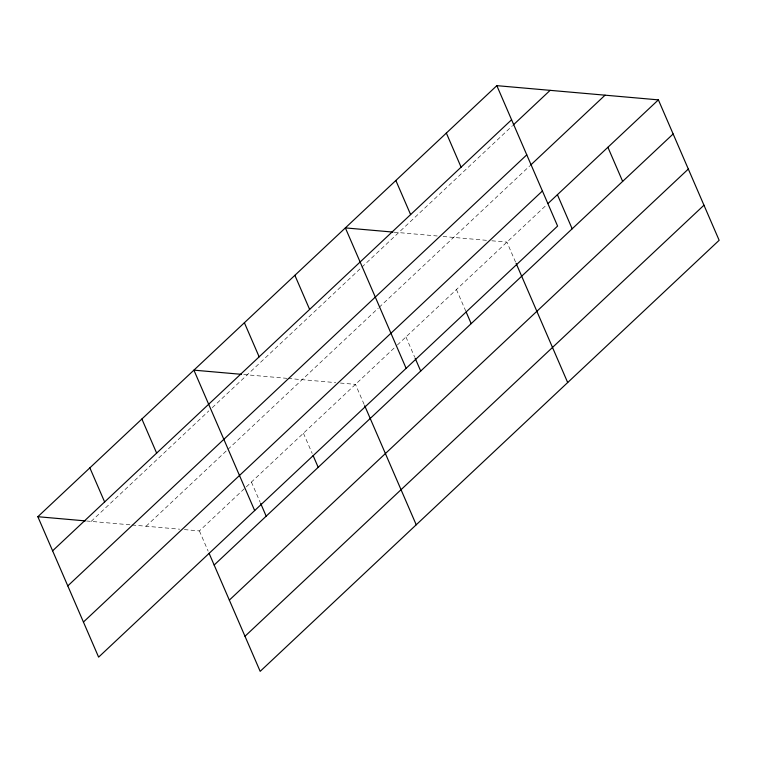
<?xml version="1.0" encoding="UTF-8"?>
<svg xmlns="http://www.w3.org/2000/svg" width="757" height="757" viewBox="0 0 757 757"><rect width="100%" height="100%" fill="white"/><g stroke="black" fill="none" stroke-linecap="round" stroke-linejoin="round"><path stroke-width="0.57" stroke-dasharray="3.79 2.84" d="M91.162 521.403L208.837 410.881M212.253 407.673L361.023 267.95M361.884 267.145L512.489 125.7M146.092 526.229L227.1 450.15M227.952 449.346L378.301 308.146M379.162 307.342L529.768 165.897M184.339 529.597L199.403 530.922L245.448 487.678M246.309 486.874L396.536 345.788M397.387 344.984L547.141 204.343M394.047 232.181L437.243 235.985M443.091 236.496L487.215 240.385M491.851 240.792L506.916 242.117L515.678 262.367M243.735 374.535L286.95 378.339M288.124 378.443L335.758 382.626M340.385 383.042L355.459 384.367L364.221 404.617M86.525 520.996L130.895 524.894M132.068 524.998L179.702 529.19M456.433 289.534L465.659 310.843M405.941 336.95L414.704 357.2M303.434 433.222L312.196 453.462M251.419 482.067L260.181 502.317M199.403 530.922L208.166 551.172"/><path stroke-width="1.14" d="M496.829 85.655L557.597 226.078L98.618 657.133L37.85 516.709L496.829 85.655L658.382 99.867L719.15 240.291L260.171 671.345L209.083 553.301M52.612 550.812L511.59 119.757M513.35 124.896L550.14 90.338M67.789 585.899L526.768 154.844M530.619 165.092L605.07 95.174M83.431 622.046L542.409 190.991M547.992 203.538L658.382 99.867M214.165 565.025L673.143 133.97M229.343 600.112L688.321 169.057M244.984 636.259L703.963 205.204M392.883 232.077L345.362 227.904L406.13 368.328M241.417 374.327L193.906 370.145L254.674 510.578M37.85 516.709L85.371 520.892M607.899 147.284L622.651 181.387M557.407 194.7L572.169 228.803M516.142 263.427L567.684 382.54M446.346 133.071L461.098 167.174M466.113 311.912L471.185 323.636M395.854 180.488L410.616 214.591M415.167 358.26L420.703 371.053M364.675 405.676L416.227 524.79M294.88 275.321L309.632 309.424M313.124 455.6L318.195 467.324M244.388 322.737L259.149 356.831M260.645 503.386L266.18 516.17M141.881 419L156.642 453.102M89.865 467.854L104.627 501.957"/></g></svg>
